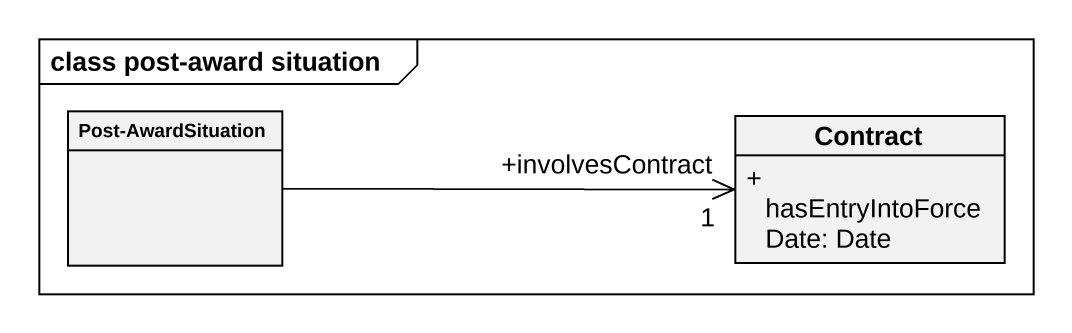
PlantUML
@startuml
mainframe class post-award situation
hide circle
hide empty members
skinparam classAttributeIconSize 0
class "Post-AwardSituation" as Post_AwardSituation
class Contract {
  + hasEntryIntoForceDate: Date
}
Post_AwardSituation -right-> "+involvesContract\n1" Contract
@enduml
